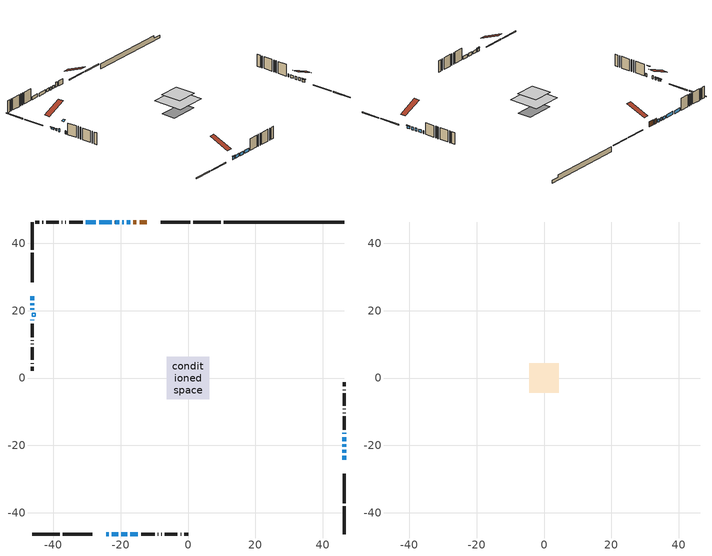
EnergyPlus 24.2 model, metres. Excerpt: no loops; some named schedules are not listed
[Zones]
conditioned space
 floor outside (Floor1 construction): -1.3,-1.3 -1.3,1.3 1.3,1.3 1.3,-1.3 z0.97
 floor adiabatic (AdiabaticFloorConstruction): -6.29,-6.29 -6.29,6.29 6.29,6.29 6.29,-6.29 z3.41
 floor foundation (Slab1 construction): -5.92,-3 -5.92,3 5.92,3 5.92,-3 z-1.22
 wall outside (RimJoist1 construction): 9.73,46.32 1.55,46.32 / -46.32,-46.32 -38.14,-46.32 / -46.32,46.32 -46.32,38.14 / 46.32,-46.32 46.32,-38.14 z0.97:1.27
 wall outside (RimJoist2 construction): 0.62,46.32 -8.11,46.32 / -37.22,-46.32 -28.48,-46.32 / -46.32,37.22 -46.32,28.48 / 46.32,-37.22 46.32,-28.48 z0.97:1.27
 wall outside (AdiabaticWallConstruction 1): -12.24,46.32 -14.4,46.32 / -15.32,46.32 -16.24,46.32 z0.97:3
 wall outside (AdiabaticWallConstruction): 46.32,-24.35 46.32,-23.13 z0.97:1.89; -24.35,-46.32 -23.53,-46.32 z0.97:2.14; -46.32,24.35 -46.32,23.13 / -46.32,22.2 -46.32,21.59 z0.97:1.58; -17.16,46.32 -18.19,46.32 / 46.32,-22.2 46.32,-21.28 / 46.32,-20.36 46.32,-19.67 / -19.12,46.32 -19.53,46.32 / -20.46,46.32 -21.68,46.32 / -22.6,46.32 -26.42,46.32 / -22.61,-46.32 -20.78,-46.32 / -19.85,-46.32 -18.02,-46.32 / -27.34,46.32 -30.39,46.32 / -46.32,20.66 -46.32,20.2 / 46.32,-18.74 46.32,-17.52 / 46.32,-16.59 46.32,-16.29 / -46.32,17.36 -46.32,17.08 / -17.09,-46.32 -14.86,-46.32 z0.97:2.19
 wall outside (Wall1 construction): -31.32,46.32 -35.33,46.32 / -13.93,-46.32 -9.92,-46.32 / -46.32,16.16 -46.32,12.15 / 46.32,-15.36 46.32,-11.35 z0.97:5.85
 wall outside (Wall2 construction): -36.26,46.32 -36.4,46.32 / -8.99,-46.32 -8.85,-46.32 / -46.32,11.22 -46.32,11.08 / 46.32,-10.42 46.32,-10.28 z0.97:5.85
 wall outside (Wall3 construction): -37.33,46.32 -37.48,46.32 / -7.92,-46.32 -7.76,-46.32 / -46.32,10.15 -46.32,9.99 / 46.32,-9.35 46.32,-9.2 z0.97:5.85
 wall outside (Wall4 construction): -38.41,46.32 -42.12,46.32 / -6.84,-46.32 -3.13,-46.32 / -46.32,9.07 -46.32,5.36 / 46.32,-8.27 46.32,-4.56 z0.97:5.85
 wall outside (Wall5 construction): -43.05,46.32 -43.24,46.32 / -2.2,-46.32 -2.01,-46.32 / -46.32,4.43 -46.32,4.24 / 46.32,-3.63 46.32,-3.44 z0.97:5.85
 wall outside (Wall6 construction): -44.17,46.32 -45.39,46.32 / -1.08,-46.32 0.14,-46.32 / -46.32,3.31 -46.32,2.09 / 46.32,-2.51 46.32,-1.29 z0.97:5.85
 wall foundation (FoundationWall1 construction): 10.66,46.32,-1.22 10.66,46.32,0.97 42.76,46.32,0.97 42.76,46.32,-0.16 46.32,46.32,-0.16 46.32,46.32,-1.22
 window (WindowConstruction): 46.32,-24.35 46.32,-23.13 z0.97:1.88
 window (WindowConstruction 4): -24.35,-46.32 -23.54,-46.32 z0.97:2.14
 window (WindowConstruction 5): -46.32,24.35 -46.32,23.13 z0.97:1.58
 window (WindowConstruction 6): -46.32,22.2 -46.32,21.59 z0.97:1.58
 window (WindowConstruction 14): -17.16,46.32 -18.19,46.32 z0.97:2.19
 window (WindowConstruction 7): 46.32,-22.2 46.32,-21.28 z0.97:2.19
 window (WindowConstruction 8): 46.32,-20.35 46.32,-19.67 z0.97:2.19
 window (WindowConstruction 9): -19.12,46.32 -19.53,46.32 z0.97:2.19
 window (WindowConstruction 1): -20.46,46.32 -21.68,46.32 z0.97:2.19
 window (WindowConstruction 10): -22.61,46.32 -26.42,46.32 z0.97:2.19
 window (WindowConstruction 11): -22.61,-46.32 -20.78,-46.32 z0.97:2.19
 window (WindowConstruction 12): -19.85,-46.32 -18.02,-46.32 z0.97:2.19
 window (WindowConstruction 2): -27.34,46.32 -30.39,46.32 z0.97:2.19
 window (WindowConstruction 13): -46.32,20.66 -46.32,20.2 z0.97:2.19
 window (WindowConstruction 15): 46.32,-18.74 46.32,-17.52 z0.97:2.19
 window (WindowConstruction 16): 46.32,-16.59 46.32,-16.29 z0.97:2.19
 window (WindowConstruction 17): -46.32,17.36 -46.32,17.09 z0.97:2.19
 window (WindowConstruction 3): -17.09,-46.32 -14.86,-46.32 z0.97:2.19
 door (Door): -12.24,46.32 -14.4,46.32 z0.97:3
 door (Door 1): -15.32,46.32 -16.23,46.32 z0.97:3
 ceiling adiabatic (AdiabaticFloorConstruction): 6.29,-6.29 6.29,6.29 -6.29,6.29 -6.29,-6.29 z3.41
 roof outside (AdiabaticRoofConstruction): -46.32,18.28,5.85 -45.41,18.28,6.23 -45.41,19.27,6.23 -46.32,19.27,5.85
 skylight (SkylightConstruction): -46.32,18.29,5.85 -45.41,18.29,6.23 -45.41,19.27,6.23 -46.32,19.27,5.85
attic - vented
 floor to conditioned space (Floor2 construction Reversed): -4.37,-4.37 -4.37,4.37 4.37,4.37 4.37,-4.37 z5.85
 roof outside (Roof1 construction): -11.32,46.32,5.85 -11.32,37.92,9.35 -9.04,37.92,9.35 -9.04,46.32,5.85; -25.28,-46.32,5.85 -25.28,-37.92,9.35 -27.55,-37.92,9.35 -27.55,-46.32,5.85; -46.32,25.28,5.85 -37.92,25.28,9.35 -37.92,27.55,9.35 -46.32,27.55,5.85; 46.32,-25.28,5.85 37.92,-25.28,9.35 37.92,-27.55,9.35 46.32,-27.55,5.85
shading: 46.32,-22.83 46.32,-24.65 46.62,-24.65 46.62,-22.83 z2.18; -23.24,-46.32 -24.65,-46.32 -24.65,-46.62 -23.24,-46.62 z2.44; -46.32,22.83 -46.32,24.65 -46.62,24.65 -46.62,22.83 z1.88; -46.32,21.29 -46.32,22.5 -46.62,22.5 -46.62,21.29 z1.88
[Building]
Building 1: Terrain=Suburbs
[Site:Location]
Vancouver Intl AP_BC: Latitude {deg}=49.19; Longitude {deg}=-123.18; Time Zone {hr}=-8; Elevation {m}=4; Keep Site Location Information=Yes
[Site:GroundTemperature:Shallow]
8.06451, 6.96315, 6.87495, 7.3976, 9.49575, 11.5841, 13.3946, 14.5416, 14.639, 13.7062, 11.9418, 9.91751
[Site:WaterMainsTemperature]
Calculation Method=Schedule; Temperature Schedule=mains temperature schedule
[Material] Roughness=Rough; Thermal Absorptance=0.9
Name | Thickness {m} | Conductivity {W/m-K} | Density {kg/m3} | Specific Heat {J/kg-K} | Solar Absorptance | Visible Absorptance
asphalt or fiberglass shingles | 0.00635 | 0.162714 | 1121.4 | 1465.45 | 0.4 | 0.4
asphalt or fiberglass shingles 1 | 0.00635 | 0.162714 | 1121.4 | 1465.45 | 0.7 | 0.7
ceiling loosefill ins | 0.254 | 0.0480833 | 16.02 | 1046.75 | 0.7 | 0.7
ceiling stud and cavity | 0.1397 | 0.134927 | 65.682 | 1177.47 | 0.7 | 0.7
concrete 4.0 in. | 0.1016 | 1.803125 | 2242.8 | 837.4 | 0.7 | 0.7
concrete 8.0 in. | 0.2032 | 1.803125 | 2242.8 | 837.4 | 0.7 | 0.7
door material | 0.04445 | 0.0451087 | 512.64 | 1214.23 | 0.7 | 0.7
exterior vertical ins | 0.0792686 | 0.029427 | 32.04 | 1214.23 | 0.7 | 0.7
floor covering | 0.0127 | 0.0433444 | 54.468 | 1339.84 | 0.6 | 0.6
floor rigid ins; rim joist rigid ins | 0.051816 | 0.029427 | 32.04 | 1214.23 | 0.7 | 0.7
floor rigid ins 1; roof rigid ins; wall rigid ins | 0.512978 | 0.029427 | 32.04 | 1214.23 | 0.7 | 0.7
floor stud and cavity | 0.1397 | 0.0956799 | 92.3553 | 1139.71 | 0.7 | 0.7
floor stud and cavity 1 | 0.1397 | 1.75129 | 37.0049 | 1207.88 | 0.7 | 0.7
furniture material conditioned space 1 | 0.1524 | 0.115458 | 640.8 | 1214.23 | 0.6 | 0.6
gypsum board | 0.0127 | 0.160291 | 801 | 837.4 | 0.6 | 0.6
gypsum board 1 | 0.00254 | 0.160291 | 801 | 837.4 | 0.6 | 0.6
gypsum board 2 | 0.0127 | 0.160291 | 801 | 837.4 | 0.7 | 0.7
osb sheathing 0.5 in. | 0.0127 | 0.115458 | 512.64 | 1214.23 | 0.7 | 0.7
osb sheathing 0.75 in. | 0.01905 | 0.115458 | 512.64 | 1214.23 | 0.7 | 0.7
osb sheathing 2.0 in. | 0.0508 | 0.115458 | 512.64 | 1214.23 | 0.7 | 0.7
rim joist stud and cavity | 0.0508 | 0.0310022 | 125.044 | 1163.47 | 0.6 | 0.6
rim joist stud and cavity 1 | 0.0508 | 0.037198 | 125.044 | 1163.47 | 0.6 | 0.6
roof stud and cavity | 0.18415 | 1.78686 | 37.0049 | 1207.88 | 0.6 | 0.6
slab rigid ins | 0.0621787 | 0.029427 | 32.04 | 1214.23 | 0.7 | 0.7
wall stud and cavity | 0.1397 | 0.103171 | 139.0536 | 1170.24 | 0.7 | 0.7
wall stud and cavity 1 | 0.1397 | 0.19072 | 139.0536 | 1170.24 | 0.7 | 0.7
wall stud and cavity 2 | 0.1397 | 0.191179 | 139.0536 | 1170.24 | 0.7 | 0.7
wall stud and cavity 3 | 0.1397 | 0.101586 | 139.0536 | 1170.24 | 0.7 | 0.7
wall stud and cavity 4 | 0.1397 | 0.134701 | 139.0536 | 1170.24 | 0.7 | 0.7
wall stud and cavity 5 | 0.0889 | 0.49837 | 6.31874 | 1174.65 | 0.7 | 0.7
wall stud and cavity 6 | 0.0889 | 0.380278 | 52.3479 | 1209.89 | 0.7 | 0.7
wall stud and cavity 7 | 0.0889 | 0.391764 | 83.0341 | 1211.67 | 0.7 | 0.7
wood siding | 0.0254 | 0.102417 | 544.68 | 1172.36 | 0.4 | 0.4
wood siding 1 | 0.00254 | 0.102417 | 544.68 | 1172.36 | 0.4 | 0.4
wood siding 2; wood siding 3; wood siding 4 | 0.0254 | 0.102417 | 544.68 | 1172.36 | 0.7 | 0.7
[WindowMaterial:SimpleGlazingSystem]
Name | U-Factor {W/m2-K} | Solar Heat Gain Coefficient
SkylightMaterial | 3.67908 | 0.6757
WindowMaterial | 2.779381 | 0.54
WindowMaterial 1 | 5.743297 | 0.75
WindowMaterial 10 | 2.75383 | 0.59
WindowMaterial 11 | 2.76859 | 0.5
WindowMaterial 12 | 2.75553 | 0.59
WindowMaterial 13 | 3.01842 | 0.5
WindowMaterial 14 | 3.07975 | 0.4
WindowMaterial 15 | 3.06158 | 0.39
WindowMaterial 2 | 2.77314 | 0.53
WindowMaterial 3 | 2.78279 | 0.56
WindowMaterial 4 | 2.748152 | 0.57
WindowMaterial 5 | 2.76916 | 0.49
WindowMaterial 6 | 2.75156 | 0.4
WindowMaterial 7 | 2.77484 | 0.5
WindowMaterial 8 | 2.63573 | 0.35
WindowMaterial 9 | 2.77597 | 0.54
[Construction]
AdiabaticFloorConstruction: floor stud and cavity 1, floor rigid ins 1, osb sheathing 0.75 in., floor covering
AdiabaticRoofConstruction: asphalt or fiberglass shingles 1, roof rigid ins, osb sheathing 0.75 in., roof stud and cavity
AdiabaticWallConstruction: wood siding 3, wall rigid ins, wall stud and cavity 6, gypsum board
AdiabaticWallConstruction 1: wood siding 4, wall rigid ins, wall stud and cavity 6, gypsum board
Door; Door 1: door material
Floor1 construction: floor stud and cavity, floor rigid ins, osb sheathing 0.75 in., floor covering
Floor2 construction Reversed: gypsum board, ceiling stud and cavity, ceiling loosefill ins
FoundationWall1 construction: concrete 8.0 in., gypsum board 2
furniture construction conditioned space 1: furniture material conditioned space 1
PartitionWallConstruction: gypsum board, wall stud and cavity 7, gypsum board
RimJoist1 construction: wood siding 2, osb sheathing 2.0 in., rim joist stud and cavity
RimJoist2 construction: wood siding 2, rim joist rigid ins, osb sheathing 2.0 in., rim joist stud and cavity 1
Roof1 construction: asphalt or fiberglass shingles
SkylightConstruction: SkylightMaterial
Slab1 construction: slab rigid ins, concrete 4.0 in.
Wall1 construction: wood siding, osb sheathing 0.5 in., wall stud and cavity, gypsum board
Wall2 construction: wood siding, osb sheathing 0.5 in., wall stud and cavity 1, gypsum board
Wall3 construction: wood siding, osb sheathing 0.5 in., wall stud and cavity 2, gypsum board
Wall4 construction: wood siding, osb sheathing 0.5 in., wall stud and cavity 3, gypsum board
Wall5 construction: wood siding, osb sheathing 0.5 in., wall stud and cavity 4, gypsum board
Wall6 construction: wood siding 1, wall stud and cavity 5, gypsum board 1
WindowConstruction; WindowConstruction 12; WindowConstruction 7: WindowMaterial
WindowConstruction 1: WindowMaterial 1
WindowConstruction 10: WindowMaterial 9
WindowConstruction 11: WindowMaterial 10
WindowConstruction 13: WindowMaterial 11
WindowConstruction 14: WindowMaterial 12
WindowConstruction 15: WindowMaterial 13
WindowConstruction 16: WindowMaterial 14
WindowConstruction 17: WindowMaterial 15
WindowConstruction 2: WindowMaterial 2
WindowConstruction 3: WindowMaterial 3
WindowConstruction 4: WindowMaterial 4
WindowConstruction 5: WindowMaterial 5
WindowConstruction 6: WindowMaterial 6
WindowConstruction 8: WindowMaterial 7
WindowConstruction 9: WindowMaterial 8
[Zone] Multiplier=1; Part of Total Floor Area=Yes
Name | Volume {m3}
attic - vented | 43.5657
conditioned space | 582.7
[Space]
Name | Zone | Volume {m3}
attic - vented 1 | attic - vented | 43.5657
conditioned space 1 | conditioned space | 582.7
[ZoneInfiltration:EffectiveLeakageArea]
infil attic - vented 1: Zone or Space=attic - vented 1; Schedule=Always On Discrete; Effective Air Leakage Area {cm2}=3158.26; Stack Coefficient=0.000243319; Wind Coefficient=1.05392e-05
[ZoneMixing]
whole house fan mix: Zone or Space=attic - vented; Schedule=Always On Continuous; Design Flow Rate Calculation Method=Flow/Zone; Design Flow Rate {m3/s}=0; Source Zone or Space=conditioned space
[SurfaceProperty:ExposedFoundationPerimeter]
Slab1: Exposed Perimeter Calculation Method=TotalExposedPerimeter; Total Exposed Perimeter {m}=35.662
[InternalMass] Zone or ZoneList=conditioned space; Space or SpaceList=conditioned space 1
Name | Construction | Surface Area {m2}
furniture mass conditioned space 1 | furniture construction conditioned space 1 | 94.4639
partition wall mass | PartitionWallConstruction | 236.16
[Lights]
interior lighting: Zone or ZoneList or Space or SpaceList=conditioned space 1; Schedule=interior lighting schedule; Design Level Calculation Method=LightingLevel; Lighting Level {W}=343.2; Return Air Fraction=0; Fraction Radiant=0.6; Fraction Visible=0.2; Fraction Replaceable=1
[People]
occupants: Zone or ZoneList or Space or SpaceList=conditioned space 1; Number of People Schedule=occupants schedule; Number of People Calculation Method=People; Number of People=3; Fraction Radiant=0.314171; Sensible Heat Fraction=0.56303; Activity Level Schedule=occupants activity schedule; Carbon Dioxide Generation Rate {m3/s-W}=0; Enable ASHRAE 55 Comfort Warnings=No; Mean Radiant Temperature Calculation Type=EnclosureAveraged
[ElectricEquipment] Zone or ZoneList or Space or SpaceList=conditioned space 1; Design Level Calculation Method=EquipmentLevel
Name | Schedule | Design Level {W} | Fraction Latent | Fraction Radiant | Fraction Lost
clothes dryer | clothes dryer schedule | 140.772 | 0.015 | 0.081 | 0.85
clothes washer | clothes washer schedule | 32.1985 | 0.03 | 0.162 | 0.7
cooking range | cooking range schedule | 215.147 | 0.08 | 0.432 | 0.2
dishwasher | dishwasher schedule | 66.8632 | 0.3 | 0.18 | 0.4
fridge | fridge schedule | 72.9452 | 0 | 0.6 | 0
mech vent bath fan 0 | mech vent bath fan 0 schedule | 25.1 | 0 | 0 | 1
mech vent bath fan 1 | mech vent bath fan 1 schedule | 25.1 | 0 | 0 | 1
mech vent house fan | mech vent house fan schedule | 0 | 0 | 0 | 1
mech vent house fan cfis | mech vent house fan cfis schedule | 0 | 0 | 0 | 0
mech vent range fan 0 | mech vent range fan 0 schedule | 57 | 0 | 0 | 1
misc plug loads | misc plug loads schedule | 494.7 | 0.045 | 0.513 | 0.1
whole house fan | Always On Discrete | 0 | 0 | 0 | 1
[OtherEquipment] Zone or ZoneList or Space or SpaceList=conditioned space 1; Design Level Calculation Method=EquipmentLevel
Name | Fuel Type | Schedule | Design Level {W} | Fraction Latent | Fraction Radiant | Fraction Lost
clothes dryer 1 | Electricity | clothes dryer schedule | 0 | 0.015 | 0.081 | 0.85
cooking range 1 | Electricity | cooking range schedule | 0 | 0.08 | 0.432 | 0.2
general water use latent | None | general water use schedule | 62.594 | 1 | 0 | 0
general water use sensible | None | general water use schedule | -61.6891 | 0 | 0.6 | 0
mech vent house fan latent load | None | Always On Discrete | 0 | 1 | 0 | 0
mech vent house fan sensible load | None | Always On Discrete | 0 | 0 | 0 | 0
water heater energy adjustment1 | NaturalGas | Always On Discrete | 0.01 | 0 | 0 | 1
[ZoneInfiltration:DesignFlowRate] Zone or ZoneList or Space or SpaceList=conditioned space 1; Schedule=Always On Discrete; Design Flow Rate Calculation Method=Flow/Zone; Design Flow Rate {m3/s}=0
infil flow; natural vent flow; whole house fan flow
[Foundation:Kiva]
Foundation Kiva 1: Initial Indoor Air Temperature {C}=18; Wall Height Above Grade {m}=0.969996; Wall Depth Below Slab {m}=0.2032; Custom Block Material Name 1=exterior vertical ins; Custom Block Depth 1 {m}=2.189988; Custom Block X Position 1 {m}=0.2159; Custom Block Z Position 1 {m}=0
[Foundation:Kiva:Settings]
Soil Conductivity {W/m-K}=0.849921; Soil Density {kg/m3}=1842.3; Soil Specific Heat {J/kg-K}=418.7; Ground Solar Absorptivity=0.9; Ground Thermal Absorptivity=0.9; Ground Surface Roughness {m}=0.03; Far-Field Width {m}=40; Deep-Ground Boundary Condition=ZeroFlux; Deep-Ground Depth {m}=40; Minimum Cell Dimension {m}=0.2; Maximum Cell Growth Coefficient=3; Simulation Timestep=Timestep
[Exterior:Lights]
exterior lighting: Schedule=exterior lighting schedule; Design Level {W}=75.6
[Schedule:Constant]
Name | Hourly Value
Always On Continuous; mech vent house fan schedule; mech vent house fan cfis schedule; Always On Discrete | 1
occupants activity schedule | 117.228
fridge schedule | 0
[Schedule:Week:Daily]
interior lighting schedule Week Rule - Jan1-Jan27: interior lighting schedule day, interior lighting schedule day, interior lighting schedule day, interior lighting schedule day, interior lighting schedule day, interior lighting schedule day, interior lighting schedule day, interior lighting schedule default day, interior lighting schedule default day, interior lighting schedule default day, interior lighting schedule default day, interior lighting schedule default day
interior lighting schedule Week Rule - Jan28-Feb3: interior lighting schedule day, interior lighting schedule day, interior lighting schedule day, interior lighting schedule day, interior lighting schedule day 1, interior lighting schedule day 1, interior lighting schedule day 1, interior lighting schedule default day, interior lighting schedule default day, interior lighting schedule default day, interior lighting schedule default day, interior lighting schedule default day
interior lighting schedule Week Rule - Feb4-Feb24: interior lighting schedule day 1, interior lighting schedule day 1, interior lighting schedule day 1, interior lighting schedule day 1, interior lighting schedule day 1, interior lighting schedule day 1, interior lighting schedule day 1, interior lighting schedule default day, interior lighting schedule default day, interior lighting schedule default day, interior lighting schedule default day, interior lighting schedule default day
interior lighting schedule Week Rule - Feb25-Mar3: interior lighting schedule day 1, interior lighting schedule day 1, interior lighting schedule day 1, interior lighting schedule day 1, interior lighting schedule day 2, interior lighting schedule day 2, interior lighting schedule day 2, interior lighting schedule default day, interior lighting schedule default day, interior lighting schedule default day, interior lighting schedule default day, interior lighting schedule default day
interior lighting schedule Week Rule - Mar4-Mar31: interior lighting schedule day 2, interior lighting schedule day 2, interior lighting schedule day 2, interior lighting schedule day 2, interior lighting schedule day 2, interior lighting schedule day 2, interior lighting schedule day 2, interior lighting schedule default day, interior lighting schedule default day, interior lighting schedule default day, interior lighting schedule default day, interior lighting schedule default day
interior lighting schedule Week Rule - Apr1-Apr28: interior lighting schedule day 3, interior lighting schedule day 3, interior lighting schedule day 3, interior lighting schedule day 3, interior lighting schedule day 3, interior lighting schedule day 3, interior lighting schedule day 3, interior lighting schedule default day, interior lighting schedule default day, interior lighting schedule default day, interior lighting schedule default day, interior lighting schedule default day
interior lighting schedule Week Rule - Apr29-May5: interior lighting schedule day 3, interior lighting schedule day 3, interior lighting schedule day 4, interior lighting schedule day 4, interior lighting schedule day 4, interior lighting schedule day 4, interior lighting schedule day 4, interior lighting schedule default day, interior lighting schedule default day, interior lighting schedule default day, interior lighting schedule default day, interior lighting schedule default day
interior lighting schedule Week Rule - May6-May26: interior lighting schedule day 4, interior lighting schedule day 4, interior lighting schedule day 4, interior lighting schedule day 4, interior lighting schedule day 4, interior lighting schedule day 4, interior lighting schedule day 4, interior lighting schedule default day, interior lighting schedule default day, interior lighting schedule default day, interior lighting schedule default day, interior lighting schedule default day
interior lighting schedule Week Rule - May27-Jun2: interior lighting schedule day 4, interior lighting schedule day 4, interior lighting schedule day 4, interior lighting schedule day 4, interior lighting schedule day 4, interior lighting schedule day 5, interior lighting schedule day 5, interior lighting schedule default day, interior lighting schedule default day, interior lighting schedule default day, interior lighting schedule default day, interior lighting schedule default day
interior lighting schedule Week Rule - Jun3-Jun30: interior lighting schedule day 5, interior lighting schedule day 5, interior lighting schedule day 5, interior lighting schedule day 5, interior lighting schedule day 5, interior lighting schedule day 5, interior lighting schedule day 5, interior lighting schedule default day, interior lighting schedule default day, interior lighting schedule default day, interior lighting schedule default day, interior lighting schedule default day
interior lighting schedule Week Rule - Jul1-Jul28: interior lighting schedule day 6, interior lighting schedule day 6, interior lighting schedule day 6, interior lighting schedule day 6, interior lighting schedule day 6, interior lighting schedule day 6, interior lighting schedule day 6, interior lighting schedule default day, interior lighting schedule default day, interior lighting schedule default day, interior lighting schedule default day, interior lighting schedule default day
interior lighting schedule Week Rule - Jul29-Aug4: interior lighting schedule day 6, interior lighting schedule day 6, interior lighting schedule day 6, interior lighting schedule day 7, interior lighting schedule day 7, interior lighting schedule day 7, interior lighting schedule day 7, interior lighting schedule default day, interior lighting schedule default day, interior lighting schedule default day, interior lighting schedule default day, interior lighting schedule default day
interior lighting schedule Week Rule - Aug5-Aug25: interior lighting schedule day 7, interior lighting schedule day 7, interior lighting schedule day 7, interior lighting schedule day 7, interior lighting schedule day 7, interior lighting schedule day 7, interior lighting schedule day 7, interior lighting schedule default day, interior lighting schedule default day, interior lighting schedule default day, interior lighting schedule default day, interior lighting schedule default day
interior lighting schedule Week Rule - Aug26-Sep1: interior lighting schedule day 7, interior lighting schedule day 7, interior lighting schedule day 7, interior lighting schedule day 7, interior lighting schedule day 7, interior lighting schedule day 7, interior lighting schedule day 8, interior lighting schedule default day, interior lighting schedule default day, interior lighting schedule default day, interior lighting schedule default day, interior lighting schedule default day
interior lighting schedule Week Rule - Sep2-Sep29: interior lighting schedule day 8, interior lighting schedule day 8, interior lighting schedule day 8, interior lighting schedule day 8, interior lighting schedule day 8, interior lighting schedule day 8, interior lighting schedule day 8, interior lighting schedule default day, interior lighting schedule default day, interior lighting schedule default day, interior lighting schedule default day, interior lighting schedule default day
interior lighting schedule Week Rule - Sep30-Oct6: interior lighting schedule day 8, interior lighting schedule day 9, interior lighting schedule day 9, interior lighting schedule day 9, interior lighting schedule day 9, interior lighting schedule day 9, interior lighting schedule day 9, interior lighting schedule default day, interior lighting schedule default day, interior lighting schedule default day, interior lighting schedule default day, interior lighting schedule default day
interior lighting schedule Week Rule - Oct7-Oct27: interior lighting schedule day 9, interior lighting schedule day 9, interior lighting schedule day 9, interior lighting schedule day 9, interior lighting schedule day 9, interior lighting schedule day 9, interior lighting schedule day 9, interior lighting schedule default day, interior lighting schedule default day, interior lighting schedule default day, interior lighting schedule default day, interior lighting schedule default day
interior lighting schedule Week Rule - Oct28-Nov3: interior lighting schedule day 9, interior lighting schedule day 9, interior lighting schedule day 9, interior lighting schedule day 9, interior lighting schedule day 10, interior lighting schedule day 10, interior lighting schedule day 10, interior lighting schedule default day, interior lighting schedule default day, interior lighting schedule default day, interior lighting schedule default day, interior lighting schedule default day
interior lighting schedule Week Rule - Nov4-Nov24: interior lighting schedule day 10, interior lighting schedule day 10, interior lighting schedule day 10, interior lighting schedule day 10, interior lighting schedule day 10, interior lighting schedule day 10, interior lighting schedule day 10, interior lighting schedule default day, interior lighting schedule default day, interior lighting schedule default day, interior lighting schedule default day, interior lighting schedule default day
interior lighting schedule Week Rule - Nov25-Dec1: interior lighting schedule day 10, interior lighting schedule day 10, interior lighting schedule day 10, interior lighting schedule day 10, interior lighting schedule day 10, interior lighting schedule day 10, interior lighting schedule day 11, interior lighting schedule default day, interior lighting schedule default day, interior lighting schedule default day, interior lighting schedule default day, interior lighting schedule default day
interior lighting schedule Week Rule - Dec2-Dec31: interior lighting schedule day 11, interior lighting schedule day 11, interior lighting schedule day 11, interior lighting schedule day 11, interior lighting schedule day 11, interior lighting schedule day 11, interior lighting schedule day 11, interior lighting schedule default day, interior lighting schedule default day, interior lighting schedule default day, interior lighting schedule default day, interior lighting schedule default day
occupants schedule Week Rule - Jan1-Dec31: occupants schedule day, occupants schedule day, occupants schedule day, occupants schedule day, occupants schedule day, occupants schedule day, occupants schedule day, occupants schedule default day, occupants schedule default day, occupants schedule default day, occupants schedule default day, occupants schedule default day
clothes dryer schedule Week Rule - Jan1-Dec31: clothes dryer schedule day, clothes dryer schedule day, clothes dryer schedule day, clothes dryer schedule day, clothes dryer schedule day, clothes dryer schedule day, clothes dryer schedule day, clothes dryer schedule default day, clothes dryer schedule default day, clothes dryer schedule default day, clothes dryer schedule default day, clothes dryer schedule default day
clothes washer schedule Week Rule - Jan1-Dec31: clothes washer schedule day, clothes washer schedule day, clothes washer schedule day, clothes washer schedule day, clothes washer schedule day, clothes washer schedule day, clothes washer schedule day, clothes washer schedule default day, clothes washer schedule default day, clothes washer schedule default day, clothes washer schedule default day, clothes washer schedule default day
cooking range schedule Week Rule - Jan1-Dec31: cooking range schedule day, cooking range schedule day, cooking range schedule day, cooking range schedule day, cooking range schedule day, cooking range schedule day, cooking range schedule day, cooking range schedule default day, cooking range schedule default day, cooking range schedule default day, cooking range schedule default day, cooking range schedule default day
dishwasher schedule Week Rule - Jan1-Dec31: dishwasher schedule day, dishwasher schedule day, dishwasher schedule day, dishwasher schedule day, dishwasher schedule day, dishwasher schedule day, dishwasher schedule day, dishwasher schedule default day, dishwasher schedule default day, dishwasher schedule default day, dishwasher schedule default day, dishwasher schedule default day
mech vent bath fan 0 schedule Week Rule - Jan1-Dec31: mech vent bath fan 0 schedule day, mech vent bath fan 0 schedule day, mech vent bath fan 0 schedule day, mech vent bath fan 0 schedule day, mech vent bath fan 0 schedule day, mech vent bath fan 0 schedule day, mech vent bath fan 0 schedule day, mech vent bath fan 0 schedule default day, mech vent bath fan 0 schedule default day, mech vent bath fan 0 schedule default day, mech vent bath fan 0 schedule default day, mech vent bath fan 0 schedule default day
mech vent bath fan 1 schedule Week Rule - Jan1-Dec31: mech vent bath fan 1 schedule day, mech vent bath fan 1 schedule day, mech vent bath fan 1 schedule day, mech vent bath fan 1 schedule day, mech vent bath fan 1 schedule day, mech vent bath fan 1 schedule day, mech vent bath fan 1 schedule day, mech vent bath fan 1 schedule default day, mech vent bath fan 1 schedule default day, mech vent bath fan 1 schedule default day, mech vent bath fan 1 schedule default day, mech vent bath fan 1 schedule default day
mech vent range fan 0 schedule Week Rule - Jan1-Dec31: mech vent range fan 0 schedule day, mech vent range fan 0 schedule day, mech vent range fan 0 schedule day, mech vent range fan 0 schedule day, mech vent range fan 0 schedule day, mech vent range fan 0 schedule day, mech vent range fan 0 schedule day, mech vent range fan 0 schedule default day, mech vent range fan 0 schedule default day, mech vent range fan 0 schedule default day, mech vent range fan 0 schedule default day, mech vent range fan 0 schedule default day
misc plug loads schedule Week Rule - Jan1-Dec31: misc plug loads schedule day, misc plug loads schedule day, misc plug loads schedule day, misc plug loads schedule day, misc plug loads schedule day, misc plug loads schedule day, misc plug loads schedule day, misc plug loads schedule default day, misc plug loads schedule default day, misc plug loads schedule default day, misc plug loads schedule default day, misc plug loads schedule default day
general water use schedule Week Rule - Jan1-Dec31: general water use schedule day, general water use schedule day, general water use schedule day, general water use schedule day, general water use schedule day, general water use schedule day, general water use schedule day, general water use schedule default day, general water use schedule default day, general water use schedule default day, general water use schedule default day, general water use schedule default day
exterior lighting schedule Week Rule - Jan1-Jan27: exterior lighting schedule day, exterior lighting schedule day, exterior lighting schedule day, exterior lighting schedule day, exterior lighting schedule day, exterior lighting schedule day, exterior lighting schedule day, exterior lighting schedule default day, exterior lighting schedule default day, exterior lighting schedule default day, exterior lighting schedule default day, exterior lighting schedule default day
exterior lighting schedule Week Rule - Jan28-Feb3: exterior lighting schedule day, exterior lighting schedule day, exterior lighting schedule day, exterior lighting schedule day, exterior lighting schedule day 1, exterior lighting schedule day 1, exterior lighting schedule day 1, exterior lighting schedule default day, exterior lighting schedule default day, exterior lighting schedule default day, exterior lighting schedule default day, exterior lighting schedule default day
exterior lighting schedule Week Rule - Feb4-Feb24: exterior lighting schedule day 1, exterior lighting schedule day 1, exterior lighting schedule day 1, exterior lighting schedule day 1, exterior lighting schedule day 1, exterior lighting schedule day 1, exterior lighting schedule day 1, exterior lighting schedule default day, exterior lighting schedule default day, exterior lighting schedule default day, exterior lighting schedule default day, exterior lighting schedule default day
exterior lighting schedule Week Rule - Feb25-Mar3: exterior lighting schedule day 1, exterior lighting schedule day 1, exterior lighting schedule day 1, exterior lighting schedule day 1, exterior lighting schedule day 2, exterior lighting schedule day 2, exterior lighting schedule day 2, exterior lighting schedule default day, exterior lighting schedule default day, exterior lighting schedule default day, exterior lighting schedule default day, exterior lighting schedule default day
exterior lighting schedule Week Rule - Mar4-Mar31: exterior lighting schedule day 2, exterior lighting schedule day 2, exterior lighting schedule day 2, exterior lighting schedule day 2, exterior lighting schedule day 2, exterior lighting schedule day 2, exterior lighting schedule day 2, exterior lighting schedule default day, exterior lighting schedule default day, exterior lighting schedule default day, exterior lighting schedule default day, exterior lighting schedule default day
exterior lighting schedule Week Rule - Apr1-Apr28: exterior lighting schedule day 3, exterior lighting schedule day 3, exterior lighting schedule day 3, exterior lighting schedule day 3, exterior lighting schedule day 3, exterior lighting schedule day 3, exterior lighting schedule day 3, exterior lighting schedule default day, exterior lighting schedule default day, exterior lighting schedule default day, exterior lighting schedule default day, exterior lighting schedule default day
exterior lighting schedule Week Rule - Apr29-May5: exterior lighting schedule day 3, exterior lighting schedule day 3, exterior lighting schedule day 4, exterior lighting schedule day 4, exterior lighting schedule day 4, exterior lighting schedule day 4, exterior lighting schedule day 4, exterior lighting schedule default day, exterior lighting schedule default day, exterior lighting schedule default day, exterior lighting schedule default day, exterior lighting schedule default day
[Schedule:Year]
interior lighting schedule: interior lighting schedule Week Rule - Jan1-Jan27, 1, 1, 1, 27, interior lighting schedule Week Rule - Jan28-Feb3, 1, 28, 2, 3, interior lighting schedule Week Rule - Feb4-Feb24, 2, 4, 2, 24, interior lighting schedule Week Rule - Feb25-Mar3, 2, 25, 3, 3, interior lighting schedule Week Rule - Mar4-Mar31, 3, 4, 3, 31, interior lighting schedule Week Rule - Apr1-Apr28, 4, 1, 4, 28, interior lighting schedule Week Rule - Apr29-May5, 4, 29, 5, 5, interior lighting schedule Week Rule - May6-May26, 5, 6, 5, 26, interior lighting schedule Week Rule - May27-Jun2, 5, 27, 6, 2, interior lighting schedule Week Rule - Jun3-Jun30, 6, 3, 6, 30, interior lighting schedule Week Rule - Jul1-Jul28, 7, 1, 7, 28, interior lighting schedule Week Rule - Jul29-Aug4, 7, 29, 8, 4, interior lighting schedule Week Rule - Aug5-Aug25, 8, 5, 8, 25, interior lighting schedule Week Rule - Aug26-Sep1, 8, 26, 9, 1, interior lighting schedule Week Rule - Sep2-Sep29, 9, 2, 9, 29, interior lighting schedule Week Rule - Sep30-Oct6, 9, 30, 10, 6, interior lighting schedule Week Rule - Oct7-Oct27, 10, 7, 10, 27, interior lighting schedule Week Rule - Oct28-Nov3, 10, 28, 11, 3, interior lighting schedule Week Rule - Nov4-Nov24, 11, 4, 11, 24, interior lighting schedule Week Rule - Nov25-Dec1, 11, 25, 12, 1, interior lighting schedule Week Rule - Dec2-Dec31, 12, 2, 12, 31
occupants schedule: occupants schedule Week Rule - Jan1-Dec31, 1, 1, 12, 31
clothes dryer schedule: clothes dryer schedule Week Rule - Jan1-Dec31, 1, 1, 12, 31
clothes washer schedule: clothes washer schedule Week Rule - Jan1-Dec31, 1, 1, 12, 31
cooking range schedule: cooking range schedule Week Rule - Jan1-Dec31, 1, 1, 12, 31
dishwasher schedule: dishwasher schedule Week Rule - Jan1-Dec31, 1, 1, 12, 31
mech vent bath fan 0 schedule: mech vent bath fan 0 schedule Week Rule - Jan1-Dec31, 1, 1, 12, 31
mech vent bath fan 1 schedule: mech vent bath fan 1 schedule Week Rule - Jan1-Dec31, 1, 1, 12, 31
mech vent range fan 0 schedule: mech vent range fan 0 schedule Week Rule - Jan1-Dec31, 1, 1, 12, 31
misc plug loads schedule: misc plug loads schedule Week Rule - Jan1-Dec31, 1, 1, 12, 31
general water use schedule: general water use schedule Week Rule - Jan1-Dec31, 1, 1, 12, 31
exterior lighting schedule: exterior lighting schedule Week Rule - Jan1-Jan27, 1, 1, 1, 27, exterior lighting schedule Week Rule - Jan28-Feb3, 1, 28, 2, 3, exterior lighting schedule Week Rule - Feb4-Feb24, 2, 4, 2, 24, exterior lighting schedule Week Rule - Feb25-Mar3, 2, 25, 3, 3, exterior lighting schedule Week Rule - Mar4-Mar31, 3, 4, 3, 31, exterior lighting schedule Week Rule - Apr1-Apr28, 4, 1, 4, 28, exterior lighting schedule Week Rule - Apr29-May5, 4, 29, 5, 5, exterior lighting schedule Week Rule - May6-May26, 5, 6, 5, 26, exterior lighting schedule Week Rule - May27-Jun2, 5, 27, 6, 2, exterior lighting schedule Week Rule - Jun3-Jun30, 6, 3, 6, 30, exterior lighting schedule Week Rule - Jul1-Jul28, 7, 1, 7, 28, exterior lighting schedule Week Rule - Jul29-Aug4, 7, 29, 8, 4, exterior lighting schedule Week Rule - Aug5-Aug25, 8, 5, 8, 25, exterior lighting schedule Week Rule - Aug26-Sep1, 8, 26, 9, 1, exterior lighting schedule Week Rule - Sep2-Sep29, 9, 2, 9, 29, exterior lighting schedule Week Rule - Sep30-Oct6, 9, 30, 10, 6, exterior lighting schedule Week Rule - Oct7-Oct27, 10, 7, 10, 27, exterior lighting schedule Week Rule - Oct28-Nov3, 10, 28, 11, 3, exterior lighting schedule Week Rule - Nov4-Nov24, 11, 4, 11, 24, exterior lighting schedule Week Rule - Nov25-Dec1, 11, 25, 12, 1, exterior lighting schedule Week Rule - Dec2-Dec31, 12, 2, 12, 31
[Schedule:Compact]
mains temperature schedule: Through: 01/01, For: AllDays, Until: 24:00, 11.375, Through: 01/02, For: AllDays, Until: 24:00, 11.3367, Through: 01/03, For: AllDays, Until: 24:00, 11.2994, Through: 01/04, For: AllDays, Until: 24:00, 11.2628, Through: 01/05, For: AllDays, Until: 24:00, 11.2267, Through: 01/06, For: AllDays, Until: 24:00, 11.1917, Through: 01/07, For: AllDays, Until: 24:00, 11.1578, Through: 01/08, For: AllDays, Until: 24:00, 11.1244, Through: 01/09, For: AllDays, Until: 24:00, 11.0917, Through: 01/10, For: AllDays, Until: 24:00, 11.06, Through: 01/11, For: AllDays, Until: 24:00, 11.0289, Through: 01/12, For: AllDays, Until: 24:00, 10.9989, Through: 01/13, For: AllDays, Until: 24:00, 10.97, Through: 01/14, For: AllDays, Until: 24:00, 10.9417, Through: 01/15, For: AllDays, Until: 24:00, 10.9139, Through: 01/16, For: AllDays, Until: 24:00, 10.8878, Through: 01/17, For: AllDays, Until: 24:00, 10.8622, Through: 01/18, For: AllDays, Until: 24:00, 10.8372, Through: 01/19, For: AllDays, Until: 24:00, 10.8133, Through: 01/20, For: AllDays, Until: 24:00, 10.7906, Through: 01/21, For: AllDays, Until: 24:00, 10.7683, Through: 01/22, For: AllDays, Until: 24:00, 10.7478, Through: 01/23, For: AllDays, Until: 24:00, 10.7272, Through: 01/24, For: AllDays, Until: 24:00, 10.7083, Through: 01/25, For: AllDays, Until: 24:00, 10.69, Through: 01/26, For: AllDays, Until: 24:00, 10.6728, Through: 01/27, For: AllDays, Until: 24:00, 10.6567, Through: 01/28, For: AllDays, Until: 24:00, 10.6411, Through: 01/29, For: AllDays, Until: 24:00, 10.6267, Through: 01/30, For: AllDays, Until: 24:00, 10.6133, Through: 01/31, For: AllDays, Until: 24:00, 10.6011, Through: 02/01, For: AllDays, Until: 24:00, 10.59, Through: 02/02, For: AllDays, Until: 24:00, 10.5794, Through: 02/03, For: AllDays, Until: 24:00, 10.57, Through: 02/04, For: AllDays, Until: 24:00, 10.5617, Through: 02/05, For: AllDays, Until: 24:00, 10.5539, Through: 02/06, For: AllDays, Until: 24:00, 10.5478, Through: 02/07, For: AllDays, Until: 24:00, 10.5422, Through: 02/08, For: AllDays, Until: 24:00, 10.5378, Through: 02/09, For: AllDays, Until: 24:00, 10.5339, Through: 02/10, For: AllDays, Until: 24:00, 10.5317, Through: 02/11, For: AllDays, Until: 24:00, 10.53, Through: 02/12, For: AllDays, Until: 24:00, 10.53, Through: 02/13, For: AllDays, Until: 24:00, 10.5306, Through: 02/14, For: AllDays, Until: 24:00, 10.5317, Through: 02/15, For: AllDays, Until: 24:00, 10.5344, Through: 02/16, For: AllDays, Until: 24:00, 10.5378, Through: 02/17, For: AllDays, Until: 24:00, 10.5428, Through: 02/18, For: AllDays, Until: 24:00, 10.5483, Through: 02/19, For: AllDays, Until: 24:00, 10.5544, Through: 02/20, For: AllDays, Until: 24:00, 10.5622, Through: 02/21, For: AllDays, Until: 24:00, 10.5706, Through: 02/22, For: AllDays, Until: 24:00, 10.5806, Through: 02/23, For: AllDays, Until: 24:00, 10.5911, Through: 02/24, For: AllDays, Until: 24:00, 10.6022, Through: 02/25, For: AllDays, Until: 24:00, 10.615, Through: 02/26, For: AllDays, Until: 24:00, 10.6283, Through: 02/27, For: AllDays, Until: 24:00, 10.6428, Through: 02/28, For: AllDays, Until: 24:00, 10.6583, Through: 03/01, For: AllDays, Until: 24:00, 10.6744, Through: 03/02, For: AllDays, Until: 24:00, 10.6917, Through: 03/03, For: AllDays, Until: 24:00, 10.71, Through: 03/04, For: AllDays, Until: 24:00, 10.7294, Through: 03/05, For: AllDays, Until: 24:00, 10.7494, Through: 03/06, For: AllDays, Until: 24:00, 10.7706, Through: 03/07, For: AllDays, Until: 24:00, 10.7928, Through: 03/08, For: AllDays, Until: 24:00, 10.8161, Through: 03/09, For: AllDays, Until: 24:00, 10.84, Through: 03/10, For: AllDays, Until: 24:00, 10.8644, Through: 03/11, For: AllDays, Until: 24:00, 10.8906, Through: 03/12, For: AllDays, Until: 24:00, 10.9167, Through: 03/13, For: AllDays, Until: 24:00, 10.9444, Through: 03/14, For: AllDays, Until: 24:00, 10.9728, Through: 03/15, For: AllDays, Until: 24:00, 11.0022, Through: 03/16, For: AllDays, Until: 24:00, 11.0322, Through: 03/17, For: AllDays, Until: 24:00, 11.0633, Through: 03/18, For: AllDays, Until: 24:00, 11.095, Through: 03/19, For: AllDays, Until: 24:00, 11.1278, Through: 03/20, For: AllDays, Until: 24:00, 11.1611, Through: 03/21, For: AllDays, Until: 24:00, 11.1956, Through: 03/22, For: AllDays, Until: 24:00, 11.2306, Through: 03/23, For: AllDays, Until: 24:00, 11.2667, Through: 03/24, For: AllDays, Until: 24:00, 11.3033, Through: 03/25, For: AllDays, Until: 24:00, 11.3406, Through: 03/26, For: AllDays, Until: 24:00, 11.3789, Through: 03/27, For: AllDays, Until: 24:00, 11.4178, Through: 03/28, For: AllDays, Until: 24:00, 11.4572, Through: 03/29, For: AllDays, Until: 24:00, 11.4978, Through: 03/30, For: AllDays, Until: 24:00, 11.5389, Through: 03/31, For: AllDays, Until: 24:00, 11.5811, Through: 04/01, For: AllDays, Until: 24:00, 11.6233, Through: 04/02, For: AllDays, Until: 24:00, 11.6667, Through: 04/03, For: AllDays, Until: 24:00, 11.7106, Through: 04/04, For: AllDays, Until: 24:00, 11.755, Through: 04/05, For: AllDays, Until: 24:00, 11.8006, Through: 04/06, For: AllDays, Until: 24:00, 11.8461, Through: 04/07, For: AllDays, Until: 24:00, 11.8928, Through: 04/08, For: AllDays, Until: 24:00, 11.9394, Through: 04/09, For: AllDays, Until: 24:00, 11.9872, Through: 04/10, For: AllDays, Until: 24:00, 12.0356, Through: 04/11, For: AllDays, Until: 24:00, 12.0844, Through: 04/12, For: AllDays, Until: 24:00, 12.1333, Through: 04/13, For: AllDays, Until: 24:00, 12.1833, Through: 04/14, For: AllDays, Until: 24:00, 12.2339, Through: 04/15, For: AllDays, Until: 24:00, 12.2844, Through: 04/16, For: AllDays, Until: 24:00, 12.3361, Through: 04/17, For: AllDays, Until: 24:00, 12.3878, Through: 04/18, For: AllDays, Until: 24:00, 12.44, Through: 04/19, For: AllDays, Until: 24:00, 12.4928, Through: 04/20, For: AllDays, Until: 24:00, 12.5456, Through: 04/21, For: AllDays, Until: 24:00, 12.5994, Through: 04/22, For: AllDays, Until: 24:00, 12.6533, Through: 04/23, For: AllDays, Until: 24:00, 12.7072, Through: 04/24, For: AllDays, Until: 24:00, 12.7622, Through: 04/25, For: AllDays, Until: 24:00, 12.8172, Through: 04/26, For: AllDays, Until: 24:00, 12.8722, Through: 04/27, For: AllDays, Until: 24:00, 12.9278, Through: 04/28, For: AllDays, Until: 24:00, 12.9839, Through: 04/29, For: AllDays, Until: 24:00, 13.04, Through: 04/30, For: AllDays, Until: 24:00, 13.0961, Through: 05/01, For: AllDays, Until: 24:00, 13.1533, Through: 05/02, For: AllDays, Until: 24:00, 13.21, Through: 05/03, For: AllDays, Until: 24:00, 13.2672, Through: 05/04, For: AllDays, Until: 24:00, 13.3244, Through: 05/05, For: AllDays, Until: 24:00, 13.3817, Through: 05/06, For: AllDays, Until: 24:00, 13.4394, Through: 05/07, For: AllDays, Until: 24:00, 13.4972, Through: 05/08, For: AllDays, Until: 24:00, 13.555, Through: 05/09, For: AllDays, Until: 24:00, 13.6133, Through: 05/10, For: AllDays, Until: 24:00, 13.6711, Through: 05/11, For: AllDays, Until: 24:00, 13.7294, Through: 05/12, For: AllDays, Until: 24:00, 13.7878, Through: 05/13, For: AllDays, Until: 24:00, 13.8461, Through: 05/14, For: AllDays, Until: 24:00, 13.9044, Through: 05/15, For: AllDays, Until: 24:00, 13.9628, Through: 05/16, For: AllDays, Until: 24:00, 14.0211, Through: 05/17, For: AllDays, Until: 24:00, 14.0789, Through: 05/18, For: AllDays, Until: 24:00, 14.1372, Through: 05/19, For: AllDays, Until: 24:00, 14.1956, Through: 05/20, For: AllDays, Until: 24:00, 14.2533, Through: 05/21, For: AllDays, Until: 24:00, 14.3117, Through: 05/22, For: AllDays, Until: 24:00, 14.3694, Through: 05/23, For: AllDays, Until: 24:00, 14.4272, Through: 05/24, For: AllDays, Until: 24:00, 14.4844, Through: 05/25, For: AllDays, Until: 24:00, 14.5422, Through: 05/26, For: AllDays, Until: 24:00, 14.5994, Through: 05/27, For: AllDays, Until: 24:00, 14.6561, Through: 05/28, For: AllDays, Until: 24:00, 14.7128, Through: 05/29, For: AllDays, Until: 24:00, 14.7694, Through: 05/30, For: AllDays, Until: 24:00, 14.8261, Through: 05/31, For: AllDays, Until: 24:00, 14.8817, Through: 06/01, For: AllDays, Until: 24:00, 14.9378, Through: 06/02, For: AllDays, Until: 24:00, 14.9933, Through: 06/03, For: AllDays, Until: 24:00, 15.0483, Through: 06/04, For: AllDays, Until: 24:00, 15.1028, Through: 06/05, For: AllDays, Until: 24:00, 15.1572, Through: 06/06, For: AllDays, Until: 24:00, 15.2117, Through: 06/07, For: AllDays, Until: 24:00, 15.265, Through: 06/08, For: AllDays, Until: 24:00, 15.3183, Through: 06/09, For: AllDays, Until: 24:00, 15.3711, Through: 06/10, For: AllDays, Until: 24:00, 15.4239, Through: 06/11, For: AllDays, Until: 24:00, 15.4756, Through: 06/12, For: AllDays, Until: 24:00, 15.5272, Through: 06/13, For: AllDays, Until: 24:00, 15.5783, Through: 06/14, For: AllDays, Until: 24:00, 15.6289, Through: 06/15, For: AllDays, Until: 24:00, 15.6789, Through: 06/16, For: AllDays, Until: 24:00, 15.7283, Through: 06/17, For: AllDays, Until: 24:00, 15.7772, Through: 06/18, For: AllDays, Until: 24:00, 15.8261, Through: 06/19, For: AllDays, Until: 24:00, 15.8739, Through: 06/20, For: AllDays, Until: 24:00, 15.9211, Through: 06/21, For: AllDays, Until: 24:00, 15.9678, Through: 06/22, For: AllDays, Until: 24:00, 16.0139, Through: 06/23, For: AllDays, Until: 24:00, 16.0594, Through: 06/24, For: AllDays, Until: 24:00, 16.1044, Through: 06/25, For: AllDays, Until: 24:00, 16.1483, Through: 06/26, For: AllDays, Until: 24:00, 16.1922, Through: 06/27, For: AllDays, Until: 24:00, 16.235, Through: 06/28, For: AllDays, Until: 24:00, 16.2772, Through: 06/29, For: AllDays, Until: 24:00, 16.3183, Through: 06/30, For: AllDays, Until: 24:00, 16.3594, Through: 07/01, For: AllDays, Until: 24:00, 16.3994, Through: 07/02, For: AllDays, Until: 24:00, 16.4389, Through: 07/03, For: AllDays, Until: 24:00, 16.4772, Through: 07/04, For: AllDays, Until: 24:00, 16.515, Through: 07/05, For: AllDays, Until: 24:00, 16.5522, Through: 07/06, For: AllDays, Until: 24:00, 16.5883, Through: 07/07, For: AllDays, Until: 24:00, 16.6239, Through: 07/08, For: AllDays, Until: 24:00, 16.6583, Through: 07/09, For: AllDays, Until: 24:00, 16.6922, Through: 07/10, For: AllDays, Until: 24:00, 16.7256, Through: 07/11, For: AllDays, Until: 24:00, 16.7578, Through: 07/12, For: AllDays, Until: 24:00, 16.7889, Through: 07/13, For: AllDays, Until: 24:00, 16.8194, Through: 07/14, For: AllDays, Until: 24:00, 16.8489, Through: 07/15, For: AllDays, Until: 24:00, 16.8778, Through: 07/16, For: AllDays, Until: 24:00, 16.9056, Through: 07/17, For: AllDays, Until: 24:00, 16.9328, Through: 07/18, For: AllDays, Until: 24:00, 16.9589, Through: 07/19, For: AllDays, Until: 24:00, 16.9839, Through: 07/20, For: AllDays, Until: 24:00, 17.0083, Through: 07/21, For: AllDays, Until: 24:00, 17.0317, Through: 07/22, For: AllDays, Until: 24:00, 17.0544, Through: 07/23, For: AllDays, Until: 24:00, 17.0761, Through: 07/24, For: AllDays, Until: 24:00, 17.0967, Through: 07/25, For: AllDays, Until: 24:00, 17.1161, Through: 07/26, For: AllDays, Until: 24:00, 17.135, Through: 07/27, For: AllDays, Until: 24:00, 17.1528, Through: 07/28, For: AllDays, Until: 24:00, 17.1694, Through: 07/29, For: AllDays, Until: 24:00, 17.1856, Through: 07/30, For: AllDays, Until: 24:00, 17.2, Through: 07/31, For: AllDays, Until: 24:00, 17.2144, Through: 08/01, For: AllDays, Until: 24:00, 17.2272, Through: 08/02, For: AllDays, Until: 24:00, 17.2389, Through: 08/03, For: AllDays, Until: 24:00, 17.25, Through: 08/04, For: AllDays, Until: 24:00, 17.26, Through: 08/05, For: AllDays, Until: 24:00, 17.2689, Through: 08/06, For: AllDays, Until: 24:00, 17.2772, Through: 08/07, For: AllDays, Until: 24:00, 17.2839, Through: 08/08, For: AllDays, Until: 24:00, 17.29, Through: 08/09, For: AllDays, Until: 24:00, 17.295, Through: 08/10, For: AllDays, Until: 24:00, 17.2989, Through: 08/11, For: AllDays, Until: 24:00, 17.3022, Through: 08/12, For: AllDays, Until: 24:00, 17.3039, Through: 08/13, For: AllDays, Until: 24:00, 17.305, Through: 08/14, For: AllDays, Until: 24:00, 17.305, Through: 08/15, For: AllDays, Until: 24:00, 17.3039, Through: 08/16, For: AllDays, Until: 24:00, 17.3022, Through: 08/17, For: AllDays, Until: 24:00, 17.2989, Through: 08/18, For: AllDays, Until: 24:00, 17.295, Through: 08/19, For: AllDays, Until: 24:00, 17.29, Through: 08/20, For: AllDays, Until: 24:00, 17.2839, Through: 08/21, For: AllDays, Until: 24:00, 17.2772, Through: 08/22, For: AllDays, Until: 24:00, 17.2689, Through: 08/23, For: AllDays, Until: 24:00, 17.26, Through: 08/24, For: AllDays, Until: 24:00, 17.25, Through: 08/25, For: AllDays, Until: 24:00, 17.2394, Through: 08/26, For: AllDays, Until: 24:00, 17.2272, Through: 08/27, For: AllDays, Until: 24:00, 17.2144, Through: 08/28, For: AllDays, Until: 24:00, 17.2006, Through: 08/29, For: AllDays, Until: 24:00, 17.1856, Through: 08/30, For: AllDays, Until: 24:00, 17.1694, Through: 08/31, For: AllDays, Until: 24:00, 17.1528, Through: 09/01, For: AllDays, Until: 24:00, 17.135, Through: 09/02, For: AllDays, Until: 24:00, 17.1161, Through: 09/03, For: AllDays, Until: 24:00, 17.0967, Through: 09/04, For: AllDays, Until: 24:00, 17.0761, Through: 09/05, For: AllDays, Until: 24:00, 17.0544, Through: 09/06, For: AllDays, Until: 24:00, 17.0322, Through: 09/07, For: AllDays, Until: 24:00, 17.0089, Through: 09/08, For: AllDays, Until: 24:00, 16.9844, Through: 09/09, For: AllDays, Until: 24:00, 16.9589, Through: 09/10, For: AllDays, Until: 24:00, 16.9328, Through: 09/11, For: AllDays, Until: 24:00, 16.9061, Through: 09/12, For: AllDays, Until: 24:00, 16.8783, Through: 09/13, For: AllDays, Until: 24:00, 16.8494, Through: 09/14, For: AllDays, Until: 24:00, 16.8194, Through: 09/15, For: AllDays, Until: 24:00, 16.7894, Through: 09/16, For: AllDays, Until: 24:00, 16.7578, Through: 09/17, For: AllDays, Until: 24:00, 16.7256, Through: 09/18, For: AllDays, Until: 24:00, 16.6928, Through: 09/19, For: AllDays, Until: 24:00, 16.6589, Through: 09/20, For: AllDays, Until: 24:00, 16.6239, Through: 09/21, For: AllDays, Until: 24:00, 16.5889, Through: 09/22, For: AllDays, Until: 24:00, 16.5522, Through: 09/23, For: AllDays, Until: 24:00, 16.5156, Through: 09/24, For: AllDays, Until: 24:00, 16.4778, Through: 09/25, For: AllDays, Until: 24:00, 16.4389, Through: 09/26, For: AllDays, Until: 24:00, 16.3994, Through: 09/27, For: AllDays, Until: 24:00, 16.3594, Through: 09/28, For: AllDays, Until: 24:00, 16.3189, Through: 09/29, For: AllDays, Until: 24:00, 16.2772, Through: 09/30, For: AllDays, Until: 24:00, 16.235, Through: 10/01, For: AllDays, Until: 24:00, 16.1922, Through: 10/02, For: AllDays, Until: 24:00, 16.1489, Through: 10/03, For: AllDays, Until: 24:00, 16.1044, Through: 10/04, For: AllDays, Until: 24:00, 16.06, Through: 10/05, For: AllDays, Until: 24:00, 16.0144, Through: 10/06, For: AllDays, Until: 24:00, 15.9683, Through: 10/07, For: AllDays, Until: 24:00, 15.9217, Through: 10/08, For: AllDays, Until: 24:00, 15.8744, Through: 10/09, For: AllDays, Until: 24:00, 15.8261, Through: 10/10, For: AllDays, Until: 24:00, 15.7778, Through: 10/11, For: AllDays, Until: 24:00, 15.7289, Through: 10/12, For: AllDays, Until: 24:00, 15.6794, Through: 10/13, For: AllDays, Until: 24:00, 15.6294, Through: 10/14, For: AllDays, Until: 24:00, 15.5789, Through: 10/15, For: AllDays, Until: 24:00, 15.5278, Through: 10/16, For: AllDays, Until: 24:00, 15.4761, Through: 10/17, For: AllDays, Until: 24:00, 15.4244, Through: 10/18, For: AllDays, Until: 24:00, 15.3717, Through: 10/19, For: AllDays, Until: 24:00, 15.3189, Through: 10/20, For: AllDays, Until: 24:00, 15.2656, Through: 10/21, For: AllDays, Until: 24:00, 15.2117, Through: 10/22, For: AllDays, Until: 24:00, 15.1578, Through: 10/23, For: AllDays, Until: 24:00, 15.1033, Through: 10/24, For: AllDays, Until: 24:00, 15.0489, Through: 10/25, For: AllDays, Until: 24:00, 14.9933, Through: 10/26, For: AllDays, Until: 24:00, 14.9383, Through: 10/27, For: AllDays, Until: 24:00, 14.8822, Through: 10/28, For: AllDays, Until: 24:00, 14.8261, Through: 10/29, For: AllDays, Until: 24:00, 14.77, Through: 10/30, For: AllDays, Until: 24:00, 14.7133, Through: 10/31, For: AllDays, Until: 24:00, 14.6567, Through: 11/01, For: AllDays, Until: 24:00, 14.5994, Through: 11/02, For: AllDays, Until: 24:00, 14.5428, Through: 11/03, For: AllDays, Until: 24:00, 14.485, Through: 11/04, For: AllDays, Until: 24:00, 14.4278, Through: 11/05, For: AllDays, Until: 24:00, 14.37, Through: 11/06, For: AllDays, Until: 24:00, 14.3122, Through: 11/07, For: AllDays, Until: 24:00, 14.2539, Through: 11/08, For: AllDays, Until: 24:00, 14.1961, Through: 11/09, For: AllDays, Until: 24:00, 14.1378, Through: 11/10, For: AllDays, Until: 24:00, 14.0794, Through: 11/11, For: AllDays, Until: 24:00, 14.0217, Through: 11/12, For: AllDays, Until: 24:00, 13.9633, Through: 11/13, For: AllDays, Until: 24:00, 13.905, Through: 11/14, For: AllDays, Until: 24:00, 13.8467, Through: 11/15, For: AllDays, Until: 24:00, 13.7883, Through: 11/16, For: AllDays, Until: 24:00, 13.73, Through: 11/17, For: AllDays, Until: 24:00, 13.6717, Through: 11/18, For: AllDays, Until: 24:00, 13.6139, Through: 11/19, For: AllDays, Until: 24:00, 13.5556, Through: 11/20, For: AllDays, Until: 24:00, 13.4978, Through: 11/21, For: AllDays, Until: 24:00, 13.44, Through: 11/22, For: AllDays, Until: 24:00, 13.3822, Through: 11/23, For: AllDays, Until: 24:00, 13.325, Through: 11/24, For: AllDays, Until: 24:00, 13.2678, Through: 11/25, For: AllDays, Until: 24:00, 13.2106, Through: 11/26, For: AllDays, Until: 24:00, 13.1533, Through: 11/27, For: AllDays, Until: 24:00, 13.0967, Through: 11/28, For: AllDays, Until: 24:00, 13.0406, Through: 11/29, For: AllDays, Until: 24:00, 12.9844, Through: 11/30, For: AllDays, Until: 24:00, 12.9283, Through: 12/01, For: AllDays, Until: 24:00, 12.8728, Through: 12/02, For: AllDays, Until: 24:00, 12.8172, Through: 12/03, For: AllDays, Until: 24:00, 12.7622, Through: 12/04, For: AllDays, Until: 24:00, 12.7078, Through: 12/05, For: AllDays, Until: 24:00, 12.6533, Through: 12/06, For: AllDays, Until: 24:00, 12.5994, Through: 12/07, For: AllDays, Until: 24:00, 12.5461, Through: 12/08, For: AllDays, Until: 24:00, 12.4928, Through: 12/09, For: AllDays, Until: 24:00, 12.4406, Through: 12/10, For: AllDays, Until: 24:00, 12.3883, Through: 12/11, For: AllDays, Until: 24:00, 12.3361, Through: 12/12, For: AllDays, Until: 24:00, 12.285, Through: 12/13, For: AllDays, Until: 24:00, 12.2339, Through: 12/14, For: AllDays, Until: 24:00, 12.1839, Through: 12/15, For: AllDays, Until: 24:00, 12.1339, Through: 12/16, For: AllDays, Until: 24:00, 12.0844, Through: 12/17, For: AllDays, Until: 24:00, 12.0361, Through: 12/18, For: AllDays, Until: 24:00, 11.9878, Through: 12/19, For: AllDays, Until: 24:00, 11.94, Through: 12/20, For: AllDays, Until: 24:00, 11.8933, Through: 12/21, For: AllDays, Until: 24:00, 11.8467, Through: 12/22, For: AllDays, Until: 24:00, 11.8006, Through: 12/23, For: AllDays, Until: 24:00, 11.7556, Through: 12/24, For: AllDays, Until: 24:00, 11.7111, Through: 12/25, For: AllDays, Until: 24:00, 11.6672, Through: 12/26, For: AllDays, Until: 24:00, 11.6239, Through: 12/27, For: AllDays, Until: 24:00, 11.5811, Through: 12/28, For: AllDays, Until: 24:00, 11.5394, Through: 12/29, For: AllDays, Until: 24:00, 11.4983, Through: 12/30, For: AllDays, Until: 24:00, 11.4578, Through: 12/31, For: AllDays, Until: 24:00, 11.4183
